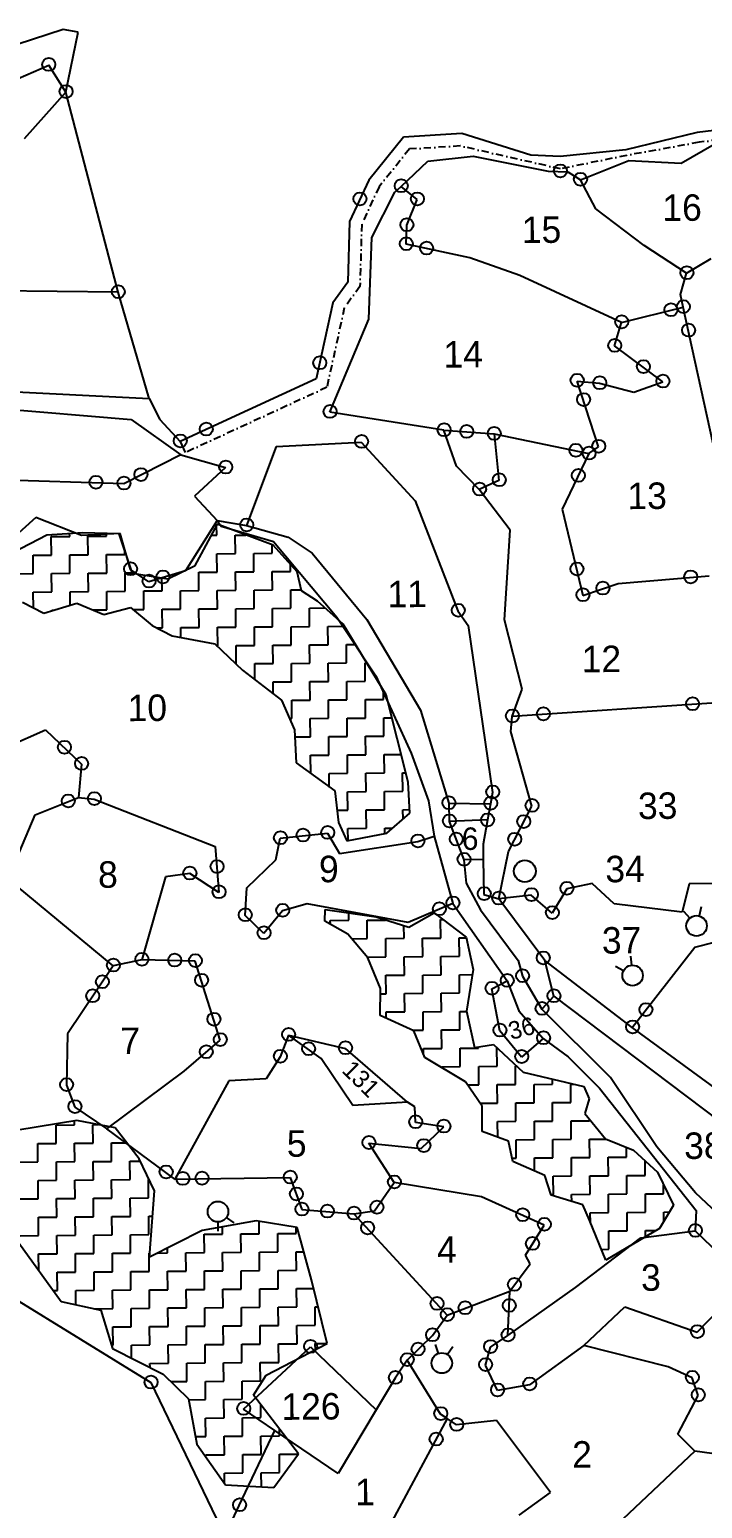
# Model space of a CAD drawing. Header units: metres. Extents: x 291193 to 293446, y 1984590 to 1987927.
# Drawn here: x 291989 to 292453, y 1985747 to 1986767 of the extents above; entities that cross this region are included whole.
import ezdxf

# ---------------------------------------------------------------- set-up
doc = ezdxf.new("R2010")
doc.units = ezdxf.units.M
doc.linetypes.add('DASHDOT', pattern=[1, 0.5, -0.25, 0, -0.25])
for name, color, linetype in [('OFF', 1, 'Continuous'), ('POLY_HATCH', 12, 'Continuous'), ('POLY_PARCEL', 6, 'Continuous'), ('POLY_ROAD', 30, 'Continuous'), ('POLY_WATER', 4, 'Continuous'), ('SYM_STONE', 1, 'Continuous'), ('TEXT_PARCEL', 7, 'Continuous'), ('V_BOUND_LINE', 7, 'Continuous'), ('V_BOUND_STREAM_LINE', 7, 'DASHDOT')]:
    doc.layers.add(name, color=color, linetype=linetype)
doc.styles.add('TEXT_MAP', font='')
doc.styles.get('TEXT_MAP').set_extended_font_data('Kruti Dev 050')

msp = doc.modelspace()

# ---------------------------------------------------------------- linework, layer by layer
for points in [[(292440.2, 1986158.8), (292444.4, 1986153.9)], [(292452.2, 1986161.8), (292450.8, 1986155.5)], [(292403.5, 1986127.8), (292404.2, 1986121.4)], [(292393.2, 1986120.9), (292398.8, 1986117.8)], [(292119.4, 1985938), (292119.3, 1985944.5)], [(292130.4, 1985943.8), (292125.1, 1985947.5)], [(292268.8, 1985859.8), (292271, 1985853.7)], [(292281.2, 1985858.3), (292277.5, 1985852.9)]]:
    msp.add_lwpolyline(points)
for centre, radius in [((292330.7, 1986186.3), 7.54), ((292449.1, 1986148.6), 7.07), ((292405, 1986114.4), 7.07), ((292119.2, 1985951.5), 7.07), ((292273.5, 1985847.1), 7.07)]:
    msp.add_circle(centre, radius)
at = {"layer": 'OFF'}
for p, q in [((292118.6, 1986428), (292138.9, 1986424.7)), ((292350.6, 1986100), (292344.4, 1986124.6)), ((292350.6, 1986100), (292342.5, 1986091.2))]:
    msp.add_line(p, q, dxfattribs=at)
at = {"layer": 'POLY_HATCH'}
for p, q in [((292118.7, 1986425.5), (292103.1, 1986396.7)), ((292157.2, 1986411.1), (292118.7, 1986425.5)), ((292001.2, 1986418.1), (291977.9, 1986405.8)), ((292026.1, 1986419.6), (292001.2, 1986418.1)), ((292051.1, 1986419), (292026.1, 1986419.6)), ((292060.2, 1986391.5), (292051.1, 1986419)), ((292173.8, 1986392.7), (292157.2, 1986411.1)), ((292084.7, 1986387.7), (292060.2, 1986391.5)), ((292103.1, 1986396.7), (292084.7, 1986387.7)), ((292176.8, 1986379.6), (292173.8, 1986392.7)), ((291984.4, 1986371.8), (291999.2, 1986364.1)), ((291999.2, 1986364.1), (292022, 1986371)), ((292022, 1986371), (292040.5, 1986363.4)), ((292187.9, 1986372.4), (292176.8, 1986379.6)), ((292205.5, 1986356.7), (292187.9, 1986372.4)), ((292040.5, 1986363.4), (292059, 1986368.1)), ((292059, 1986368.1), (292073.9, 1986355.6)), ((292073.9, 1986355.6), (292087.7, 1986348.5)), ((292235.1, 1986307.9), (292205.5, 1986356.7)), ((292087.7, 1986348.5), (292117, 1986343.1)), ((292117, 1986343.1), (292136.2, 1986324.8)), ((292136.2, 1986324.8), (292162.9, 1986304.3)), ((292162.9, 1986304.3), (292172, 1986283.7)), ((292250.4, 1986247.6), (292235.1, 1986307.9)), ((292172, 1986283.7), (292173, 1986260.9)), ((292173, 1986260.9), (292199.7, 1986241.6)), ((292199.7, 1986241.6), (292202.3, 1986219.8)), ((292251.4, 1986226.4), (292250.4, 1986247.6)), ((292202.3, 1986219.8), (292208, 1986207.3)), ((292235.7, 1986212.6), (292251.4, 1986226.4)), ((292208, 1986207.3), (292235.7, 1986212.6)), ((292192.9, 1986151.9), (292193.1, 1986159.9)), ((292193.1, 1986159.9), (292228.3, 1986154.9)), ((292250.8, 1986147.6), (292268.2, 1986157.5)), ((292268.2, 1986157.5), (292290.2, 1986140.8)), ((292208.8, 1986142.9), (292192.9, 1986151.9)), ((292228.3, 1986154.9), (292250.8, 1986147.6)), ((292222.5, 1986126.6), (292208.8, 1986142.9)), ((292290.2, 1986140.8), (292295.1, 1986118.4)), ((292231.2, 1986105.4), (292222.5, 1986126.6)), ((292295.1, 1986118.4), (292290.6, 1986089.8)), ((292231.1, 1986086.8), (292231.2, 1986105.4)), ((292254.2, 1986076.2), (292231.1, 1986086.8)), ((292290.6, 1986089.8), (292296.1, 1986064.7)), ((292261.8, 1986057.7), (292254.2, 1986076.2)), ((292296.1, 1986064.7), (292309.1, 1986066.7)), ((292309.1, 1986066.7), (292329.5, 1986047.8)), ((292289.9, 1986041.1), (292261.8, 1986057.7)), ((292329.5, 1986047.8), (292371.4, 1986037.9)), ((292301.4, 1986024.3), (292289.9, 1986041.1)), ((292371.4, 1986037.9), (292375.1, 1986029.3)), ((292301.3, 1986006.8), (292301.4, 1986024.3)), ((292375.1, 1986029.3), (292372.1, 1986019.1)), ((292021.9, 1986014.4), (291981.3, 1986007.8)), ((292048.3, 1986009.2), (292021.9, 1986014.4)), ((292372.1, 1986019.1), (292386.4, 1986001.7)), ((292064.8, 1985988), (292048.3, 1986009.2)), ((292319.4, 1986000.1), (292301.3, 1986006.8)), ((292322.5, 1985986), (292319.4, 1986000.1)), ((292386.4, 1986001.7), (292405.6, 1985993.9)), ((292405.6, 1985993.9), (292422.1, 1985978.8)), ((292075.5, 1985965.9), (292064.8, 1985988)), ((292344.5, 1985976.5), (292322.5, 1985986)), ((292348.8, 1985962.9), (292344.5, 1985976.5)), ((292422.1, 1985978.8), (292433.1, 1985955.9)), ((292072.1, 1985920.2), (292075.5, 1985965.9)), ((292370.7, 1985956.2), (292348.8, 1985962.9)), ((292375.2, 1985945.7), (292370.7, 1985956.2)), ((292433.1, 1985955.9), (292423.5, 1985940)), ((292145.6, 1985945.1), (292108.4, 1985938.5)), ((292173.7, 1985940.7), (292145.6, 1985945.1)), ((292386.5, 1985918.1), (292375.2, 1985945.7)), ((292108.4, 1985938.5), (292072.1, 1985920.2)), ((292183.7, 1985904.4), (292173.7, 1985940.7)), ((292423.5, 1985940), (292386.5, 1985918.1)), ((291981.9, 1985929.9), (292011.2, 1985889.6)), ((292194.5, 1985860.5), (292183.7, 1985904.4)), ((292011.2, 1985889.6), (292038.5, 1985883.5)), ((292038.5, 1985883.5), (292046.6, 1985857.2)), ((292152.4, 1985838.8), (292194.5, 1985860.5)), ((292046.6, 1985857.2), (292081.5, 1985839.5)), ((292081.5, 1985839.5), (292098.9, 1985822.5)), ((292143.7, 1985824.9), (292152.4, 1985838.8)), ((292098.9, 1985822.5), (292104.6, 1985791.1)), ((292174.6, 1985784.6), (292143.7, 1985824.9)), ((292104.6, 1985791.1), (292124.5, 1985763.2)), ((292157.6, 1985761.4), (292174.6, 1985784.6)), ((292124.5, 1985763.2), (292157.6, 1985761.4))]:
    msp.add_line(p, q, dxfattribs=at)
at = {"layer": 'POLY_HATCH', "linetype": 'Continuous'}
for p, q in [((292118.4, 1986417.9), (292118.3, 1986424.8)), ((292004.3, 1986417), (292017, 1986417.1)), ((292004.4, 1986404.3), (292004.3, 1986417)), ((292017, 1986417.1), (292016.9, 1986419.1)), ((292029.6, 1986417.2), (292042.3, 1986417.3)), ((292029.7, 1986404.5), (292029.6, 1986417.2)), ((292042.3, 1986417.3), (292042.3, 1986419.3)), ((292114.6, 1986417.9), (292118.4, 1986417.9)), ((292131.1, 1986418), (292138.5, 1986418.1)), ((292131.2, 1986405.3), (292131.1, 1986418)), ((292156.5, 1986405.5), (292156.5, 1986411.3)), ((291991.7, 1986404.2), (292004.4, 1986404.3)), ((291991.8, 1986391.5), (291991.7, 1986404.2)), ((292017.1, 1986404.4), (292029.7, 1986404.5)), ((292017.2, 1986391.7), (292017.1, 1986404.4)), ((292042.4, 1986404.6), (292055.1, 1986404.7)), ((292042.5, 1986391.9), (292042.4, 1986404.6)), ((292055.1, 1986404.7), (292055.1, 1986407)), ((292118.5, 1986405.2), (292131.2, 1986405.3)), ((292118.6, 1986392.5), (292118.5, 1986405.2)), ((292143.9, 1986405.4), (292156.5, 1986405.5)), ((292144, 1986392.8), (292143.9, 1986405.4)), ((291979.1, 1986391.4), (291991.8, 1986391.5)), ((292004.5, 1986391.6), (292017.2, 1986391.7)), ((292004.6, 1986378.9), (292004.5, 1986391.6)), ((292029.8, 1986391.8), (292042.5, 1986391.9)), ((292029.9, 1986379.1), (292029.8, 1986391.8)), ((292055.2, 1986392), (292060, 1986392.1)), ((292055.3, 1986379.3), (292055.2, 1986392)), ((292105.9, 1986392.4), (292118.6, 1986392.5)), ((292106, 1986379.8), (292105.9, 1986392.4)), ((292131.3, 1986392.6), (292144, 1986392.8)), ((292131.4, 1986380), (292131.3, 1986392.6)), ((292156.6, 1986392.9), (292169.3, 1986393)), ((292156.7, 1986380.2), (292156.6, 1986392.9)), ((292169.3, 1986393), (292169.3, 1986397.7)), ((292080.7, 1986379.6), (292080.6, 1986388.3)), ((291991.9, 1986378.8), (292004.6, 1986378.9)), ((291992, 1986367.9), (291991.9, 1986378.8)), ((292017.3, 1986379), (292029.9, 1986379.1)), ((292017.3, 1986369.6), (292017.3, 1986379)), ((292042.6, 1986379.2), (292055.3, 1986379.3)), ((292042.7, 1986366.6), (292042.6, 1986379.2)), ((292068, 1986379.5), (292080.7, 1986379.6)), ((292068.1, 1986366.8), (292068, 1986379.5)), ((292093.3, 1986379.7), (292106, 1986379.8)), ((292093.4, 1986367), (292093.3, 1986379.7)), ((292118.7, 1986379.9), (292131.4, 1986380)), ((292118.8, 1986367.2), (292118.7, 1986379.9)), ((292144.1, 1986380.1), (292156.7, 1986380.2)), ((292144.2, 1986367.4), (292144.1, 1986380.1)), ((292169.4, 1986380.3), (292176.6, 1986380.3)), ((292169.5, 1986367.6), (292169.4, 1986380.3)), ((292004.7, 1986366.3), (292006.2, 1986366.3)), ((292004.7, 1986365.8), (292004.7, 1986366.3)), ((292033.1, 1986366.5), (292042.7, 1986366.6)), ((292060.7, 1986366.7), (292068.1, 1986366.8)), ((292080.8, 1986366.9), (292093.4, 1986367)), ((292080.9, 1986354.2), (292080.8, 1986366.9)), ((292106.1, 1986367.1), (292118.8, 1986367.2)), ((292106.2, 1986354.4), (292106.1, 1986367.1)), ((292131.5, 1986367.3), (292144.2, 1986367.4)), ((292131.6, 1986354.6), (292131.5, 1986367.3)), ((292156.8, 1986367.5), (292169.5, 1986367.6)), ((292156.9, 1986354.8), (292156.8, 1986367.5)), ((292182.2, 1986367.7), (292193.1, 1986367.8)), ((292182.3, 1986355), (292182.2, 1986367.7)), ((292076.8, 1986354.2), (292080.9, 1986354.2)), ((292093.6, 1986354.3), (292106.2, 1986354.4)), ((292093.6, 1986347.4), (292093.6, 1986354.3)), ((292118.9, 1986354.5), (292131.6, 1986354.6)), ((292119, 1986341.8), (292118.9, 1986354.5)), ((292144.3, 1986354.7), (292156.9, 1986354.8)), ((292144.4, 1986342), (292144.3, 1986354.7)), ((292169.6, 1986354.9), (292182.3, 1986355)), ((292169.7, 1986342.2), (292169.6, 1986354.9)), ((292195, 1986355.1), (292206.4, 1986355.2)), ((292195.1, 1986342.4), (292195, 1986355.1)), ((292118.3, 1986341.8), (292119, 1986341.8)), ((292131.7, 1986341.9), (292144.4, 1986342)), ((292131.8, 1986329.3), (292131.7, 1986341.9)), ((292157.1, 1986342.1), (292169.7, 1986342.2)), ((292157.2, 1986329.5), (292157.1, 1986342.1)), ((292182.4, 1986342.3), (292195.1, 1986342.4)), ((292182.5, 1986329.7), (292182.4, 1986342.3)), ((292207.8, 1986342.6), (292214, 1986342.6)), ((292207.9, 1986329.9), (292207.8, 1986342.6)), ((292144.5, 1986329.4), (292157.2, 1986329.5)), ((292169.8, 1986329.6), (292182.5, 1986329.7)), ((292169.9, 1986316.9), (292169.8, 1986329.6)), ((292195.2, 1986329.8), (292207.9, 1986329.9)), ((292195.3, 1986317.1), (292195.2, 1986329.8)), ((292220.6, 1986330), (292221.7, 1986330)), ((292220.7, 1986317.3), (292220.6, 1986330)), ((292131.5, 1986329.2), (292131.8, 1986329.3)), ((292144.6, 1986318.4), (292144.5, 1986329.4)), ((292157.3, 1986316.8), (292169.9, 1986316.9)), ((292157.3, 1986308.6), (292157.3, 1986316.8)), ((292182.6, 1986317), (292195.3, 1986317.1)), ((292182.7, 1986304.3), (292182.6, 1986317)), ((292208, 1986317.2), (292220.7, 1986317.3)), ((292208.1, 1986304.5), (292208, 1986317.2)), ((292233.4, 1986304.7), (292233.4, 1986310.7)), ((292170, 1986304.2), (292182.7, 1986304.3)), ((292170.1, 1986291.5), (292170, 1986304.2)), ((292195.4, 1986304.4), (292208.1, 1986304.5)), ((292195.5, 1986291.7), (292195.4, 1986304.4)), ((292220.8, 1986304.6), (292233.4, 1986304.7)), ((292220.9, 1986291.9), (292220.8, 1986304.6)), ((292168.6, 1986291.5), (292170.1, 1986291.5)), ((292182.8, 1986291.6), (292195.5, 1986291.7)), ((292182.9, 1986278.9), (292182.8, 1986291.6)), ((292208.2, 1986291.8), (292220.9, 1986291.9)), ((292208.3, 1986279.2), (292208.2, 1986291.8)), ((292233.5, 1986292), (292239.1, 1986292.1)), ((292233.6, 1986279.4), (292233.5, 1986292)), ((292172.2, 1986278.9), (292182.9, 1986278.9)), ((292195.6, 1986279.1), (292208.3, 1986279.2)), ((292195.7, 1986266.4), (292195.6, 1986279.1)), ((292221, 1986279.3), (292233.6, 1986279.4)), ((292221.1, 1986266.6), (292221, 1986279.3)), ((292183, 1986266.3), (292195.7, 1986266.4)), ((292183.1, 1986253.6), (292183, 1986266.3)), ((292208.4, 1986266.5), (292221.1, 1986266.6)), ((292208.5, 1986253.8), (292208.4, 1986266.5)), ((292233.8, 1986266.7), (292245.6, 1986266.8)), ((292233.9, 1986254), (292233.8, 1986266.7)), ((292183.1, 1986253.6), (292183.1, 1986253.6)), ((292195.8, 1986253.7), (292208.5, 1986253.8)), ((292195.9, 1986244.3), (292195.8, 1986253.7)), ((292221.2, 1986253.9), (292233.9, 1986254)), ((292221.3, 1986241.2), (292221.2, 1986253.9)), ((292246.5, 1986254.1), (292248.8, 1986254.1)), ((292246.6, 1986241.4), (292246.5, 1986254.1)), ((292208.6, 1986241.1), (292221.3, 1986241.2)), ((292208.7, 1986228.4), (292208.6, 1986241.1)), ((292234, 1986241.3), (292246.6, 1986241.4)), ((292234.1, 1986228.6), (292234, 1986241.3)), ((292201.3, 1986228.4), (292208.7, 1986228.4)), ((292221.4, 1986228.5), (292234.1, 1986228.6)), ((292221.5, 1986215.9), (292221.4, 1986228.5)), ((292246.7, 1986228.7), (292251.3, 1986228.8)), ((292246.8, 1986222.4), (292246.7, 1986228.7)), ((292208.8, 1986215.8), (292221.5, 1986215.9)), ((292208.9, 1986207.4), (292208.8, 1986215.8)), ((292234.2, 1986216), (292239.5, 1986216)), ((292234.2, 1986212.3), (292234.2, 1986216)), ((292209.3, 1986152.4), (292209.3, 1986157.6)), ((292196.6, 1986152.3), (292209.3, 1986152.4)), ((292196.7, 1986149.7), (292196.6, 1986152.3)), ((292222, 1986152.5), (292234.7, 1986152.6)), ((292222.1, 1986139.8), (292222, 1986152.5)), ((292234.7, 1986152.6), (292234.7, 1986152.9)), ((292247.5, 1986140), (292247.4, 1986148.8)), ((292259.9, 1986152.8), (292260, 1986152.8)), ((292260, 1986152.8), (292260, 1986152.9)), ((292272.7, 1986152.9), (292274.2, 1986152.9)), ((292272.8, 1986140.2), (292272.7, 1986152.9)), ((292211.4, 1986139.7), (292222.1, 1986139.8)), ((292234.8, 1986139.9), (292247.5, 1986140)), ((292234.9, 1986127.2), (292234.8, 1986139.9)), ((292260.1, 1986140.1), (292272.8, 1986140.2)), ((292260.3, 1986127.4), (292260.1, 1986140.1)), ((292285.5, 1986140.3), (292290.3, 1986140.3)), ((292285.6, 1986127.6), (292285.5, 1986140.3)), ((292222.2, 1986127.1), (292234.9, 1986127.2)), ((292222.2, 1986126.9), (292222.2, 1986127.1)), ((292247.6, 1986127.3), (292260.3, 1986127.4)), ((292247.7, 1986114.6), (292247.6, 1986127.3)), ((292272.9, 1986127.5), (292285.6, 1986127.6)), ((292273, 1986114.8), (292272.9, 1986127.5)), ((292235, 1986114.5), (292247.7, 1986114.6)), ((292235.1, 1986101.8), (292235, 1986114.5)), ((292260.4, 1986114.7), (292273, 1986114.8)), ((292260.5, 1986102.1), (292260.4, 1986114.7)), ((292285.7, 1986114.9), (292294.6, 1986115)), ((292285.8, 1986102.3), (292285.7, 1986114.9)), ((292231.2, 1986101.8), (292235.1, 1986101.8)), ((292247.8, 1986102), (292260.5, 1986102.1)), ((292247.9, 1986089.3), (292247.8, 1986102)), ((292273.1, 1986102.2), (292285.8, 1986102.3)), ((292273.2, 1986089.5), (292273.1, 1986102.2)), ((292235.2, 1986089.2), (292247.9, 1986089.3)), ((292235.2, 1986084.9), (292235.2, 1986089.2)), ((292260.6, 1986089.4), (292273.2, 1986089.5)), ((292260.7, 1986076.7), (292260.6, 1986089.4)), ((292285.9, 1986089.6), (292290.7, 1986089.6)), ((292286, 1986076.9), (292285.9, 1986089.6)), ((292253.3, 1986076.6), (292260.7, 1986076.7)), ((292273.3, 1986076.8), (292286, 1986076.9)), ((292273.4, 1986064.1), (292273.3, 1986076.8)), ((292286.1, 1986064.2), (292298.8, 1986064.3)), ((292298.8, 1986064.3), (292298.8, 1986065.1)), ((292311.5, 1986064.4), (292311.6, 1986064.4)), ((292311.6, 1986051.8), (292311.5, 1986064.4)), ((292260.8, 1986064), (292273.4, 1986064.1)), ((292260.8, 1986060.2), (292260.8, 1986064)), ((292286.2, 1986051.5), (292286.1, 1986064.2)), ((292273.6, 1986051.4), (292286.2, 1986051.5)), ((292273.6, 1986050.8), (292273.6, 1986051.4)), ((292298.9, 1986051.6), (292311.6, 1986051.8)), ((292299, 1986039), (292298.9, 1986051.6)), ((292324.3, 1986051.9), (292325.1, 1986051.9)), ((292324.4, 1986039.2), (292324.3, 1986051.9)), ((292291.4, 1986038.9), (292299, 1986039)), ((292311.7, 1986039.1), (292324.4, 1986039.2)), ((292311.8, 1986026.4), (292311.7, 1986039.1)), ((292337.1, 1986039.3), (292349.7, 1986039.4)), ((292337.2, 1986026.6), (292337.1, 1986039.3)), ((292349.7, 1986039.4), (292349.7, 1986043)), ((292362.4, 1986039.5), (292364.5, 1986039.5)), ((292362.5, 1986026.8), (292362.4, 1986039.5)), ((292300.1, 1986026.3), (292311.8, 1986026.4)), ((292324.5, 1986026.5), (292337.2, 1986026.6)), ((292324.6, 1986013.8), (292324.5, 1986026.5)), ((292349.8, 1986026.7), (292362.5, 1986026.8)), ((292349.9, 1986014), (292349.8, 1986026.7)), ((292020.3, 1986011.3), (292020.2, 1986014.2)), ((292311.9, 1986013.7), (292324.6, 1986013.8)), ((292312, 1986002.8), (292311.9, 1986013.7)), ((292337.3, 1986013.9), (292349.9, 1986014)), ((292337.4, 1986001.2), (292337.3, 1986013.9)), ((292362.6, 1986014.1), (292375.3, 1986014.2)), ((292362.7, 1986001.4), (292362.6, 1986014.1)), ((292375.3, 1986014.2), (292375.3, 1986015.2)), ((292007.6, 1986011.2), (292020.3, 1986011.3)), ((292007.7, 1985998.5), (292007.6, 1986011.2)), ((292033, 1986011.4), (292036.8, 1986011.5)), ((292033.1, 1985998.8), (292033, 1986011.4)), ((291995, 1985998.4), (292007.7, 1985998.5)), ((291995.1, 1985985.8), (291995, 1985998.4)), ((292020.4, 1985998.7), (292033.1, 1985998.8)), ((292020.5, 1985986), (292020.4, 1985998.7)), ((292045.7, 1985998.9), (292056.3, 1985998.9)), ((292045.8, 1985986.2), (292045.7, 1985998.9)), ((292324.7, 1986001.1), (292337.4, 1986001.2)), ((292324.8, 1985988.5), (292324.7, 1986001.1)), ((292350, 1986001.3), (292362.7, 1986001.4)), ((292350.1, 1985988.7), (292350, 1986001.3)), ((292375.4, 1986001.6), (292386.6, 1986001.6)), ((292375.5, 1985988.9), (292375.4, 1986001.6)), ((292400.9, 1985989.1), (292400.8, 1985995.8)), ((291982.4, 1985985.7), (291995.1, 1985985.8)), ((292007.8, 1985985.9), (292020.5, 1985986)), ((292007.9, 1985973.2), (292007.8, 1985985.9)), ((292033.2, 1985986.1), (292045.8, 1985986.2)), ((292033.3, 1985973.4), (292033.2, 1985986.1)), ((292058.5, 1985986.3), (292065.6, 1985986.3)), ((292058.6, 1985973.6), (292058.5, 1985986.3)), ((292322, 1985988.4), (292324.8, 1985988.5)), ((292337.5, 1985988.6), (292350.1, 1985988.7)), ((292337.5, 1985979.5), (292337.5, 1985988.6)), ((292362.8, 1985988.8), (292375.5, 1985988.9)), ((292362.9, 1985976.1), (292362.8, 1985988.8)), ((292388.2, 1985989), (292400.9, 1985989.1)), ((292388.3, 1985976.3), (292388.2, 1985989)), ((292413.6, 1985976.5), (292413.6, 1985986.5)), ((291995.2, 1985973.1), (292007.9, 1985973.2)), ((291995.3, 1985960.4), (291995.2, 1985973.1)), ((292020.6, 1985973.3), (292033.3, 1985973.4)), ((292020.7, 1985960.6), (292020.6, 1985973.3)), ((292045.9, 1985973.5), (292058.6, 1985973.6)), ((292046, 1985960.8), (292045.9, 1985973.5)), ((292071.3, 1985973.7), (292071.7, 1985973.7)), ((292071.4, 1985961), (292071.3, 1985973.7)), ((292350.3, 1985976), (292362.9, 1985976.1)), ((292350.4, 1985963.3), (292350.3, 1985976)), ((292375.6, 1985976.2), (292388.3, 1985976.3)), ((292375.7, 1985963.5), (292375.6, 1985976.2)), ((292401, 1985976.4), (292413.6, 1985976.5)), ((292401.1, 1985963.7), (292401, 1985976.4)), ((292348.7, 1985963.3), (292350.4, 1985963.3)), ((292363, 1985963.4), (292375.7, 1985963.5)), ((292363.1, 1985958.5), (292363, 1985963.4)), ((292388.4, 1985963.6), (292401.1, 1985963.7)), ((292388.5, 1985950.9), (292388.4, 1985963.6)), ((292413.8, 1985963.8), (292426.4, 1985963.9)), ((292413.9, 1985951.1), (292413.8, 1985963.8)), ((292426.4, 1985963.9), (292426.4, 1985969.8)), ((291982.6, 1985960.3), (291995.3, 1985960.4)), ((292008, 1985960.5), (292020.7, 1985960.6)), ((292008.1, 1985947.8), (292008, 1985960.5)), ((292033.4, 1985960.7), (292046, 1985960.8)), ((292033.5, 1985948), (292033.4, 1985960.7)), ((292058.7, 1985960.9), (292071.4, 1985961)), ((292058.8, 1985948.2), (292058.7, 1985960.9)), ((291995.4, 1985947.7), (292008.1, 1985947.8)), ((291995.5, 1985935), (291995.4, 1985947.7)), ((292020.8, 1985947.9), (292033.5, 1985948)), ((292020.9, 1985935.3), (292020.8, 1985947.9)), ((292046.1, 1985948.1), (292058.8, 1985948.2)), ((292046.3, 1985935.5), (292046.1, 1985948.1)), ((292071.5, 1985948.3), (292074.2, 1985948.4)), ((292071.6, 1985935.7), (292071.5, 1985948.3)), ((292147.7, 1985936.3), (292147.6, 1985944.8)), ((292375.8, 1985950.8), (292388.5, 1985950.9)), ((292375.9, 1985944.1), (292375.8, 1985950.8)), ((292401.2, 1985951), (292413.9, 1985951.1)), ((292401.3, 1985938.4), (292401.2, 1985951)), ((292426.5, 1985951.2), (292430.3, 1985951.3)), ((292426.6, 1985945.1), (292426.5, 1985951.2)), ((291982.9, 1985934.9), (291995.5, 1985935)), ((292008.2, 1985935.1), (292020.9, 1985935.3)), ((292008.3, 1985922.5), (292008.2, 1985935.1)), ((292033.6, 1985935.4), (292046.3, 1985935.5)), ((292033.7, 1985922.7), (292033.6, 1985935.4)), ((292058.9, 1985935.6), (292071.6, 1985935.7)), ((292059, 1985922.9), (292058.9, 1985935.6)), ((292109.6, 1985936), (292122.3, 1985936.1)), ((292109.8, 1985923.3), (292109.6, 1985936)), ((292122.3, 1985936.1), (292122.3, 1985941)), ((292135, 1985936.2), (292147.7, 1985936.3)), ((292135.1, 1985923.5), (292135, 1985936.2)), ((292160.4, 1985936.4), (292173, 1985936.5)), ((292160.5, 1985923.7), (292160.4, 1985936.4)), ((292173, 1985936.5), (292173, 1985940.8)), ((292388.6, 1985938.3), (292401.3, 1985938.4)), ((292388.7, 1985925.6), (292388.6, 1985938.3)), ((292414, 1985938.5), (292421, 1985938.5)), ((292414, 1985934.4), (292414, 1985938.5)), ((291995.6, 1985922.4), (292008.3, 1985922.5)), ((291995.7, 1985910.9), (291995.6, 1985922.4)), ((292021, 1985922.6), (292033.7, 1985922.7)), ((292021.1, 1985909.9), (292021, 1985922.6)), ((292046.4, 1985922.8), (292059, 1985922.9)), ((292046.5, 1985910.1), (292046.4, 1985922.8)), ((292071.7, 1985923), (292072.3, 1985923)), ((292071.8, 1985910.3), (292071.7, 1985923)), ((292077.7, 1985923), (292084.4, 1985923.1)), ((292084.4, 1985923.1), (292084.4, 1985926.4)), ((292097.1, 1985923.2), (292109.8, 1985923.3)), ((292097.2, 1985910.5), (292097.1, 1985923.2)), ((292122.4, 1985923.4), (292135.1, 1985923.5)), ((292122.5, 1985910.7), (292122.4, 1985923.4)), ((292147.8, 1985923.6), (292160.5, 1985923.7)), ((292147.9, 1985910.9), (292147.8, 1985923.6)), ((292173.2, 1985923.8), (292178.3, 1985923.9)), ((292173.3, 1985911.1), (292173.2, 1985923.8)), ((292383.5, 1985925.5), (292388.7, 1985925.6)), ((292008.4, 1985909.8), (292021.1, 1985909.9)), ((292008.5, 1985897.1), (292008.4, 1985909.8)), ((292033.8, 1985910), (292046.5, 1985910.1)), ((292033.9, 1985897.3), (292033.8, 1985910)), ((292059.1, 1985910.2), (292071.8, 1985910.3)), ((292059.2, 1985897.5), (292059.1, 1985910.2)), ((292084.5, 1985910.4), (292097.2, 1985910.5)), ((292084.6, 1985897.7), (292084.5, 1985910.4)), ((292109.9, 1985910.6), (292122.5, 1985910.7)), ((292110, 1985897.9), (292109.9, 1985910.6)), ((292135.2, 1985910.8), (292147.9, 1985910.9)), ((292135.3, 1985898.1), (292135.2, 1985910.8)), ((292160.6, 1985911), (292173.3, 1985911.1)), ((292160.7, 1985898.4), (292160.6, 1985911)), ((292005.7, 1985897.1), (292008.5, 1985897.1)), ((292021.2, 1985897.2), (292033.9, 1985897.3)), ((292021.3, 1985887.3), (292021.2, 1985897.2)), ((292046.6, 1985897.4), (292059.2, 1985897.5)), ((292046.7, 1985884.7), (292046.6, 1985897.4)), ((292071.9, 1985897.6), (292084.6, 1985897.7)), ((292072, 1985884.9), (292071.9, 1985897.6)), ((292097.3, 1985897.8), (292110, 1985897.9)), ((292097.4, 1985885.2), (292097.3, 1985897.8)), ((292122.6, 1985898), (292135.3, 1985898.1)), ((292122.7, 1985885.4), (292122.6, 1985898)), ((292148, 1985898.2), (292160.7, 1985898.4)), ((292148.1, 1985885.6), (292148, 1985898.2)), ((292173.4, 1985898.5), (292185.1, 1985898.6)), ((292173.5, 1985885.8), (292173.4, 1985898.5)), ((292034, 1985884.6), (292046.7, 1985884.7)), ((292034, 1985884.5), (292034, 1985884.6)), ((292059.3, 1985884.8), (292072, 1985884.9)), ((292059.4, 1985872.2), (292059.3, 1985884.8)), ((292084.7, 1985885.1), (292097.4, 1985885.2)), ((292084.8, 1985872.4), (292084.7, 1985885.1)), ((292110.1, 1985885.3), (292122.7, 1985885.4)), ((292110.2, 1985872.6), (292110.1, 1985885.3)), ((292135.4, 1985885.5), (292148.1, 1985885.6)), ((292135.5, 1985872.8), (292135.4, 1985885.5)), ((292160.8, 1985885.7), (292173.5, 1985885.8)), ((292160.9, 1985873), (292160.8, 1985885.7)), ((292186.1, 1985885.9), (292188.2, 1985885.9)), ((292186.2, 1985873.2), (292186.1, 1985885.9)), ((292046.8, 1985872.1), (292059.4, 1985872.2)), ((292046.9, 1985859.4), (292046.8, 1985872.1)), ((292072.1, 1985872.3), (292084.8, 1985872.4)), ((292072.2, 1985859.6), (292072.1, 1985872.3)), ((292097.5, 1985872.5), (292110.2, 1985872.6)), ((292097.6, 1985859.8), (292097.5, 1985872.5)), ((292122.8, 1985872.7), (292135.5, 1985872.8)), ((292123, 1985860), (292122.8, 1985872.7)), ((292148.2, 1985872.9), (292160.9, 1985873)), ((292148.3, 1985860.2), (292148.2, 1985872.9)), ((292173.6, 1985873.1), (292186.2, 1985873.2)), ((292173.7, 1985860.4), (292173.6, 1985873.1)), ((292161, 1985860.3), (292173.7, 1985860.4)), ((292186.3, 1985860.5), (292194.5, 1985860.6)), ((292186.4, 1985856.3), (292186.3, 1985860.5)), ((292046, 1985859.4), (292046.9, 1985859.4)), ((292059.6, 1985859.5), (292072.2, 1985859.6)), ((292059.6, 1985850.6), (292059.6, 1985859.5)), ((292084.9, 1985859.7), (292097.6, 1985859.8)), ((292085, 1985847), (292084.9, 1985859.7)), ((292110.3, 1985859.9), (292123, 1985860)), ((292110.4, 1985847.2), (292110.3, 1985859.9)), ((292135.6, 1985860.1), (292148.3, 1985860.2)), ((292135.7, 1985847.4), (292135.6, 1985860.1)), ((292161.1, 1985847.6), (292161, 1985860.3)), ((292072.3, 1985846.9), (292085, 1985847)), ((292072.4, 1985844.2), (292072.3, 1985846.9)), ((292097.7, 1985847.1), (292110.4, 1985847.2)), ((292097.8, 1985834.4), (292097.7, 1985847.1)), ((292123.1, 1985847.3), (292135.7, 1985847.4)), ((292123.2, 1985834.6), (292123.1, 1985847.3)), ((292148.4, 1985847.5), (292161.1, 1985847.6)), ((292148.5, 1985834.9), (292148.4, 1985847.5)), ((292086.8, 1985834.3), (292097.8, 1985834.4)), ((292110.5, 1985834.5), (292123.2, 1985834.6)), ((292110.6, 1985821.9), (292110.5, 1985834.5)), ((292135.8, 1985834.7), (292148.5, 1985834.9)), ((292135.9, 1985822.1), (292135.8, 1985834.7)), ((292099, 1985821.8), (292110.6, 1985821.9)), ((292123.3, 1985822), (292135.9, 1985822.1)), ((292123.4, 1985809.3), (292123.3, 1985822)), ((292136, 1985809.4), (292148.7, 1985809.5)), ((292136.1, 1985796.7), (292136, 1985809.4)), ((292148.7, 1985809.5), (292148.7, 1985818.4)), ((292110.7, 1985809.2), (292123.4, 1985809.3)), ((292110.8, 1985796.5), (292110.7, 1985809.2)), ((292161.5, 1985796.9), (292161.5, 1985801.7)), ((292103.6, 1985796.4), (292110.8, 1985796.5)), ((292123.5, 1985796.6), (292136.1, 1985796.7)), ((292123.6, 1985783.9), (292123.5, 1985796.6)), ((292148.8, 1985796.8), (292161.5, 1985796.9)), ((292148.9, 1985784.1), (292148.8, 1985796.8)), ((292110.9, 1985783.8), (292123.6, 1985783.9)), ((292110.9, 1985782.2), (292110.9, 1985783.8)), ((292136.3, 1985784), (292148.9, 1985784.1)), ((292136.4, 1985771.4), (292136.3, 1985784)), ((292161.6, 1985784.2), (292174.3, 1985784.3)), ((292161.7, 1985771.6), (292161.6, 1985784.2)), ((292174.3, 1985784.3), (292174.3, 1985785)), ((292123.7, 1985771.2), (292136.4, 1985771.4)), ((292123.7, 1985764.3), (292123.7, 1985771.2)), ((292149, 1985771.5), (292161.7, 1985771.6)), ((292149.1, 1985761.9), (292149, 1985771.5))]:
    msp.add_line(p, q, dxfattribs=at)
at = {"layer": 'POLY_PARCEL'}
for p, q in [((291985.9, 1986691.5), (292014.4, 1986723.5)), ((292256.6, 1986649.5), (292245.4, 1986658.5)), ((292379.6, 1986643), (292369, 1986663)), ((292249.3, 1986631.7), (292256.6, 1986649.5)), ((292412.9, 1986617.8), (292379.6, 1986643)), ((292248.9, 1986618.6), (292249.3, 1986631.7)), ((292292.9, 1986609.3), (292248.9, 1986618.6)), ((292442.2, 1986598.6), (292412.9, 1986617.8)), ((292327.2, 1986597), (292292.9, 1986609.3)), ((292442.2, 1986598.6), (292459.1, 1986608.7)), ((292397.3, 1986564.7), (292327.2, 1986597)), ((292438, 1986583.9), (292442.2, 1986598.6)), ((292050.3, 1986585.5), (291828.3, 1986588)), ((292397.3, 1986564.7), (292439.9, 1986575.2)), ((292439.9, 1986575.2), (292438, 1986583.9)), ((292460.6, 1986481), (292439.9, 1986575.2)), ((292392.6, 1986548.5), (292397.3, 1986564.7)), ((292425.8, 1986523.7), (292392.6, 1986548.5)), ((292381.6, 1986478.8), (292366.7, 1986524.3)), ((292366.7, 1986524.3), (292382.3, 1986522.7)), ((292405.9, 1986516.7), (292425.8, 1986523.7)), ((292382.3, 1986522.7), (292405.9, 1986516.7)), ((292275, 1986490.3), (292309.5, 1986487.8)), ((292309.5, 1986487.8), (292312.9, 1986455.8)), ((292309.5, 1986487.8), (292374.9, 1986474.2)), ((292093.5, 1986473.4), (292054.3, 1986453.5)), ((292374.9, 1986474.2), (292356.5, 1986435.9)), ((292374.9, 1986474.2), (292381.6, 1986478.8)), ((292054.3, 1986453.5), (291912.7, 1986457.7)), ((292312.9, 1986455.8), (292299.3, 1986449.4)), ((292356.5, 1986435.9), (292370.7, 1986376.5)), ((291993.7, 1986430.1), (291974.7, 1986413.2)), ((292025.2, 1986417.7), (291993.7, 1986430.1)), ((292118.6, 1986428), (292096.8, 1986393.4)), ((292051.7, 1986419.2), (292025.2, 1986417.7)), ((292058.9, 1986394.4), (292051.7, 1986419.2)), ((292071.6, 1986385.9), (292058.9, 1986394.4)), ((292096.8, 1986393.4), (292071.6, 1986385.9)), ((292370.7, 1986376.5), (292395.1, 1986384.7)), ((292395.1, 1986384.7), (292457.7, 1986389.9)), ((292459.7, 1986302.2), (292322, 1986293)), ((291974.4, 1986272.3), (292000.3, 1986283.7)), ((292000.3, 1986283.7), (292025.1, 1986260.2)), ((292025.1, 1986260.2), (292023, 1986237.2)), ((291993.2, 1986225.1), (292023, 1986237.2)), ((292023, 1986237.2), (292033.9, 1986236)), ((292033.9, 1986236), (292117.3, 1986203.2)), ((292278.3, 1986233.1), (292307.1, 1986232.8)), ((291980, 1986194.2), (291993.2, 1986225.1)), ((292305, 1986221.6), (292278.6, 1986220.6)), ((292159.2, 1986194.2), (292162.1, 1986209)), ((292162.1, 1986209), (292194.7, 1986212.6)), ((292194.7, 1986212.6), (292203, 1986198.5)), ((292256.9, 1986206.8), (292268.2, 1986210.5)), ((292117.3, 1986203.2), (292119.9, 1986171.6)), ((292203, 1986198.5), (292256.9, 1986206.8)), ((292139.2, 1986174.8), (292159.2, 1986194.2)), ((292302.1, 1986194.3), (292288.6, 1986194.1)), ((292083, 1986182.5), (292066.7, 1986125.2)), ((292099.7, 1986184.6), (292083, 1986182.5)), ((292119.9, 1986171.6), (292099.7, 1986184.6)), ((292377.1, 1986177.9), (292359.6, 1986174.1)), ((292392.3, 1986163.7), (292377.1, 1986177.9)), ((292444, 1986177.6), (292439.2, 1986158)), ((292472.8, 1986177.9), (292444, 1986177.6)), ((292047, 1986121.1), (291980.1, 1986176.4)), ((292137.9, 1986155.8), (292139.2, 1986174.8)), ((292335.2, 1986169.8), (292312.7, 1986167.3)), ((292349.5, 1986157.3), (292335.2, 1986169.8)), ((292359.6, 1986174.1), (292349.5, 1986157.3)), ((292163.6, 1986158.9), (292150.9, 1986143.4)), ((292180.6, 1986163.7), (292163.6, 1986158.9)), ((292250.2, 1986150.9), (292180.6, 1986163.7)), ((292281.1, 1986164), (292250.2, 1986150.9)), ((292439.2, 1986158), (292392.3, 1986163.7)), ((292150.9, 1986143.4), (292137.9, 1986155.8)), ((292447.8, 1986133.9), (292475, 1986140.9)), ((292404.8, 1986078.5), (292447.8, 1986133.9)), ((292047, 1986121.1), (292015.5, 1986074.2)), ((292066.7, 1986125.2), (292047, 1986121.1)), ((292103.5, 1986124.2), (292066.7, 1986125.2)), ((292120.7, 1986069.8), (292103.5, 1986124.2)), ((292308, 1986105.2), (292318.5, 1986110.6)), ((292313.5, 1986076.3), (292308, 1986105.2)), ((292328.5, 1986058.1), (292313.5, 1986076.3)), ((292015.5, 1986074.2), (292014.8, 1986038.7)), ((292096, 1986048.5), (292120.7, 1986069.8)), ((292167.8, 1986073.3), (292162.1, 1986058.3)), ((292167.8, 1986073.3), (292207, 1986064.1)), ((292190.4, 1986057.2), (292167.8, 1986073.3)), ((292343.4, 1986071), (292328.5, 1986058.1)), ((292162.1, 1986058.3), (292152.4, 1986043.2)), ((292212.2, 1986024.8), (292190.4, 1986057.2)), ((292249.9, 1986027), (292207, 1986064.1)), ((292042.6, 1986008.7), (292096, 1986048.5)), ((292014.8, 1986038.7), (292020.5, 1986023.6)), ((292126.7, 1986041.7), (292089.4, 1985973.9)), ((292152.4, 1986043.2), (292126.7, 1986041.7)), ((292020.5, 1986023.6), (292042.6, 1986008.7)), ((292249.9, 1986027), (292212.2, 1986024.8)), ((292255, 1986023.9), (292249.9, 1986027)), ((292255.4, 1986013.1), (292255, 1986023.9)), ((292089.4, 1985973.9), (292042.6, 1986008.7)), ((292274.8, 1986010.1), (292255.4, 1986013.1)), ((292259.2, 1985995), (292274.8, 1986010.1)), ((292240.7, 1985971.6), (292223.2, 1985998.8)), ((292223.2, 1985998.8), (292259.2, 1985995)), ((292089.4, 1985973.9), (292168.9, 1985975)), ((292168.9, 1985975), (292176.9, 1985952.9)), ((292227.1, 1985952), (292240.7, 1985971.6)), ((292300.8, 1985961.8), (292240.7, 1985971.6)), ((292176.9, 1985952.9), (292212.8, 1985950.1)), ((292344.1, 1985942.3), (292300.8, 1985961.8)), ((292212.8, 1985950.1), (292227.1, 1985952)), ((292212.8, 1985950.1), (292277.2, 1985880.1)), ((292331.1, 1985921.5), (292344.1, 1985942.3)), ((292365.6, 1985899.3), (292410.6, 1985933.4)), ((292410.6, 1985933.4), (292448.2, 1985938.2)), ((292320.3, 1985896.6), (292334.3, 1985915.6)), ((292334.3, 1985915.6), (292331.1, 1985921.5)), ((291976, 1985893.5), (292072.9, 1985833.6)), ((292277.2, 1985880.1), (292320.3, 1985896.6)), ((292319.1, 1985866.1), (292365.6, 1985899.3)), ((292319.1, 1985866.1), (292320.3, 1985896.6)), ((292371.5, 1985859.2), (292399.6, 1985885.9)), ((292399.6, 1985885.9), (292449.6, 1985868.4)), ((292449.6, 1985868.4), (292471.1, 1985890.7)), ((292267, 1985866.2), (292277.2, 1985880.1)), ((292249.5, 1985849.1), (292267, 1985866.2)), ((292307, 1985858.1), (292319.1, 1985866.1)), ((292136.8, 1985815.4), (292182.9, 1985858.2)), ((292182.9, 1985858.2), (292228.3, 1985814.8)), ((292303.5, 1985845.7), (292307, 1985858.1)), ((292371.5, 1985859.2), (292333.9, 1985832.2)), ((292429.5, 1985844.6), (292371.5, 1985859.2)), ((292249.5, 1985849.1), (292241.3, 1985836.8)), ((292272.7, 1985811.9), (292249.5, 1985849.1)), ((292311.8, 1985828.2), (292303.5, 1985845.7)), ((292446, 1985836.9), (292429.5, 1985844.6)), ((292072.9, 1985833.6), (292123.9, 1985727.8)), ((292241.3, 1985836.8), (292228.3, 1985814.8)), ((292333.9, 1985832.2), (292311.8, 1985828.2)), ((292450.2, 1985824.8), (292446, 1985836.9)), ((292436.1, 1985798), (292450.2, 1985824.8)), ((292158.5, 1985800.6), (292136.8, 1985815.4)), ((292228.3, 1985814.8), (292202.1, 1985770.9)), ((292277.3, 1985808.8), (292272.7, 1985811.9)), ((292133.9, 1985749), (292158.5, 1985800.6)), ((292202.1, 1985770.9), (292158.5, 1985800.6)), ((292277.3, 1985808.8), (292237.5, 1985734.8)), ((292283.7, 1985804.4), (292277.3, 1985808.8)), ((292311.2, 1985807.6), (292283.7, 1985804.4)), ((292348.4, 1985757.9), (292311.2, 1985807.6)), ((292447.8, 1985786.4), (292436.1, 1985798)), ((292447.8, 1985786.4), (292381.7, 1985723.9)), ((292489.1, 1985780.8), (292447.8, 1985786.4)), ((292123.9, 1985727.8), (292133.9, 1985749)), ((292326.9, 1985742.2), (292348.4, 1985757.9))]:
    msp.add_line(p, q, dxfattribs=at)
at = {"layer": 'POLY_ROAD'}
for p, q in [((291976.1, 1986730.5), (292002.5, 1986742.2)), ((292014.4, 1986723.5), (292002.5, 1986742.2)), ((292118.6, 1986428), (292121.5, 1986424.1)), ((292121.5, 1986424.1), (292157.5, 1986413.7)), ((292138.9, 1986424.7), (292138.9, 1986424.7)), ((292138.9, 1986424.7), (292167.6, 1986416.6)), ((292157.5, 1986413.7), (292201.2, 1986361.4)), ((292167.6, 1986416.6), (292184.1, 1986405.7)), ((292184.1, 1986405.7), (292221.7, 1986359.8)), ((292201.2, 1986361.4), (292228.1, 1986321.1)), ((292221.7, 1986359.8), (292258.9, 1986297.3)), ((292228.1, 1986321.1), (292252.3, 1986267.7)), ((292258.9, 1986297.3), (292278.3, 1986233.1)), ((292252.3, 1986267.7), (292264.3, 1986234.8)), ((292264.3, 1986234.8), (292268.2, 1986210.5)), ((292278.3, 1986233.1), (292278.6, 1986220.6)), ((292278.6, 1986220.6), (292288.6, 1986194.1)), ((292268.2, 1986210.5), (292281.1, 1986164)), ((292288.6, 1986194.1), (292290.3, 1986178.1)), ((292290.3, 1986178.1), (292300.2, 1986159.7)), ((292281.1, 1986164), (292318.5, 1986110.6)), ((292300.2, 1986159.7), (292326.1, 1986124.7)), ((292326.1, 1986124.7), (292329.1, 1986113.8)), ((292318.5, 1986110.6), (292326.6, 1986090)), ((292329.1, 1986113.8), (292342.5, 1986091.2)), ((292326.6, 1986090), (292343.4, 1986071)), ((292389.8, 1986044), (292342.5, 1986091.2)), ((292343.4, 1986071), (292360.7, 1986058.3)), ((292360.7, 1986058.3), (292382.3, 1986036.7)), ((292421.6, 1985996.3), (292389.8, 1986044)), ((292382.3, 1986036.7), (292448.9, 1985952.2)), ((292448.4, 1985964.6), (292421.6, 1985996.3)), ((292471.1, 1985943), (292448.4, 1985964.6)), ((292448.9, 1985952.2), (292448.2, 1985938.2)), ((292448.2, 1985938.2), (292495.8, 1985892.4))]:
    msp.add_line(p, q, dxfattribs=at)
at = {"layer": 'POLY_WATER'}
for p, q in [((292533.2, 1986706.1), (292449.6, 1986695.6)), ((292247, 1986692.5), (292223.1, 1986662.8)), ((292287.2, 1986694.9), (292247, 1986692.5)), ((292334.8, 1986680.1), (292287.2, 1986694.9)), ((292449.6, 1986695.6), (292400.3, 1986683.6)), ((292438.4, 1986674.6), (292461.2, 1986687.6)), ((292263.9, 1986675.8), (292295.1, 1986679.3)), ((292295.1, 1986679.3), (292346.9, 1986669)), ((292355, 1986679.1), (292334.8, 1986680.1)), ((292400.3, 1986683.6), (292355, 1986679.1)), ((292369, 1986663), (292402.3, 1986676.3)), ((292402.3, 1986676.3), (292438.4, 1986674.6)), ((292245.4, 1986658.5), (292263.9, 1986675.8)), ((292346.9, 1986669), (292360.4, 1986668.6)), ((292360.4, 1986668.6), (292369, 1986663)), ((292223.1, 1986662.8), (292209.9, 1986634.4)), ((292241.2, 1986654.6), (292245.4, 1986658.5)), ((292225.2, 1986623.3), (292241.2, 1986654.6)), ((292209.9, 1986634.4), (292208.8, 1986592.4)), ((292223.3, 1986566.9), (292225.2, 1986623.3)), ((292208.8, 1986592.4), (292198.4, 1986578.3)), ((292198.4, 1986578.3), (292187, 1986525.9)), ((292196.3, 1986502.9), (292223.3, 1986566.9)), ((292187, 1986525.9), (292093.1, 1986482.6)), ((291934.7, 1986519.1), (292071.7, 1986512.3)), ((291948.8, 1986507.1), (292059.3, 1986497.7)), ((292275, 1986490.3), (292196.3, 1986502.9)), ((292059.3, 1986497.7), (292093.5, 1986473.4)), ((292283.6, 1986465.6), (292275, 1986490.3)), ((292093.5, 1986473.4), (292124.4, 1986464.6)), ((292159.3, 1986479.1), (292138.9, 1986424.7)), ((292159.3, 1986479.1), (292218, 1986482.1)), ((292218, 1986482.1), (292255.1, 1986441.7)), ((292124.4, 1986464.6), (292103, 1986444.8)), ((292299.3, 1986449.4), (292283.6, 1986465.6)), ((292103, 1986444.8), (292118.6, 1986428)), ((292255.1, 1986441.7), (292284.6, 1986365.8)), ((292320.5, 1986421.5), (292299.3, 1986449.4)), ((292316.8, 1986359.5), (292320.5, 1986421.5)), ((292284.6, 1986365.8), (292291.6, 1986355.6)), ((292291.6, 1986355.6), (292308.5, 1986240.5)), ((292328.9, 1986311.7), (292316.8, 1986359.5)), ((292322, 1986293), (292328.9, 1986311.7)), ((292321.1, 1986282.7), (292322, 1986293)), ((292335.6, 1986231.2), (292321.1, 1986282.7)), ((292308.5, 1986240.5), (292307.1, 1986232.8)), ((292307.1, 1986232.8), (292305, 1986221.6)), ((292319.5, 1986199.8), (292335.6, 1986231.2)), ((292305, 1986221.6), (292301.9, 1986205)), ((292301.9, 1986205), (292302.1, 1986194.3)), ((292312.7, 1986167.3), (292319.5, 1986199.8)), ((292302.1, 1986194.3), (292302.5, 1986170.3)), ((292302.5, 1986170.3), (292312.7, 1986167.3)), ((292344.4, 1986124.6), (292312.7, 1986167.3)), ((292404.8, 1986078.5), (292344.4, 1986124.6)), ((292350.6, 1986100), (292350.6, 1986100)), ((292350.6, 1986100), (292496.4, 1985990.1)), ((292483.6, 1986020.6), (292404.8, 1986078.5))]:
    msp.add_line(p, q, dxfattribs=at)
at = {"layer": 'SYM_STONE'}
for centre in [(292002.6, 1986742.6), (292014.5, 1986723.9), (292355.2, 1986669.2), (292369.1, 1986663.4), (292245.5, 1986658.9), (292217.1, 1986649.9), (292256.7, 1986649.9), (292249.4, 1986632.1), (292249, 1986619), (292263, 1986616), (292442.4, 1986599), (292050.5, 1986585.9), (292431.4, 1986573.4), (292440, 1986575.6), (292397.5, 1986565.1), (292443.6, 1986559.4), (292392.7, 1986548.9), (292189.4, 1986536.9), (292412.5, 1986534.2), (292366.8, 1986524.8), (292382.4, 1986523.1), (292425.9, 1986524.2), (292371.2, 1986511.5), (292196.5, 1986503.3), (292111.1, 1986491.2), (292275.1, 1986490.7), (292290.7, 1986489.5), (292309.6, 1986488.2), (292093.2, 1986483), (292218.2, 1986482.6), (292381.7, 1986479.3), (292365.9, 1986476.5), (292375, 1986474.6), (292066.1, 1986459.8), (292124.6, 1986465), (292367.6, 1986459.2), (292035.1, 1986454.5), (292054.4, 1986453.9), (292299.5, 1986449.8), (292313.1, 1986456.2), (292139, 1986425.1), (292059, 1986394.8), (292071.7, 1986386.3), (292081.3, 1986389.2), (292366.6, 1986394.7), (292445.1, 1986389.2), (292370.8, 1986376.9), (292384.5, 1986381.5), (292284.8, 1986366.2), (292343.5, 1986294.8), (292446.4, 1986301.7), (292322.2, 1986293.4), (292013.4, 1986271.8), (292025.2, 1986260.6), (292016, 1986234.7), (292034, 1986236.4), (292278.4, 1986233.5), (292307.2, 1986233.2), (292308.6, 1986240.9), (292335.7, 1986231.6), (292194.9, 1986213), (292278.7, 1986221), (292305, 1986221.6), (292330, 1986220.5), (292162.3, 1986209.4), (292177.9, 1986211.2), (292257, 1986207.2), (292283.5, 1986208.4), (292323.8, 1986208.3), (292288.8, 1986194.5), (292099.8, 1986185), (292118.6, 1986189.5), (292120, 1986172.1), (292359.7, 1986174.5), (292281.2, 1986164.4), (292302.7, 1986170.8), (292312.8, 1986167.7), (292335.3, 1986170.2), (292138, 1986156.2), (292163.8, 1986159.3), (292271.8, 1986160.4), (292349.7, 1986157.7), (292151, 1986143.8), (292047.1, 1986121.5), (292066.8, 1986125.6), (292089.4, 1986125), (292103.6, 1986124.6), (292343.4, 1986126.5), (292107.9, 1986111.1), (292318.6, 1986111), (292329.2, 1986114.2), (292039.5, 1986110.1), (292308.1, 1986105.6), (292032.9, 1986100.4), (292342.6, 1986091.7), (292350.8, 1986100.4), (292414.2, 1986090.8), (292116.4, 1986084.2), (292120.8, 1986070.2), (292167.9, 1986073.7), (292313.6, 1986076.7), (292343.6, 1986071.4), (292405, 1986078.9), (292111.1, 1986061.8), (292181.7, 1986063.9), (292207.1, 1986064.5), (292162.2, 1986058.7), (292328.6, 1986058.5), (292014.9, 1986039.1), (292020.6, 1986024), (292255.5, 1986013.5), (292274.9, 1986010.5), (292223.3, 1985999.2), (292261.1, 1985997.1), (292083.5, 1985978.9), (292095, 1985974.4), (292108.2, 1985974.6), (292169, 1985975.4), (292240.8, 1985972), (292173.3, 1985963.7), (292177.1, 1985953.3), (292194.6, 1985951.9), (292213, 1985950.5), (292228.8, 1985954.6), (292329.3, 1985949.4), (292222.3, 1985940.3), (292344.2, 1985942.8), (292448.3, 1985938.6), (292336, 1985929.6), (292323.5, 1985901.3), (292270.2, 1985888.2), (292320, 1985886.9), (292277.3, 1985880.5), (292289.6, 1985885.2), (292267.1, 1985866.6), (292319.2, 1985866.5), (292449.7, 1985868.8), (292183, 1985858.6), (292257.1, 1985856.8), (292307.1, 1985858.5), (292249.7, 1985849.5), (292303.7, 1985846.1), (292241.5, 1985837.2), (292446.2, 1985837.3), (292073.1, 1985834), (292311.9, 1985828.6), (292334.1, 1985832.7), (292137, 1985815.8), (292450.3, 1985825.2), (292272.8, 1985812.3), (292269.6, 1985794.7), (292283.8, 1985804.8), (292134.1, 1985749.4)]:
    msp.add_circle(centre, 4.49, dxfattribs=at)
at = {"layer": 'V_BOUND_LINE'}
for p, q in [((292012.6, 1986766.6), (291970.3, 1986752.8)), ((292022.8, 1986764.9), (292012.6, 1986766.6)), ((292014.4, 1986723.5), (292022.8, 1986764.9)), ((292050.3, 1986585.5), (292014.4, 1986723.5)), ((292071.7, 1986512.3), (292050.3, 1986585.5)), ((292071.7, 1986512.3), (292079.1, 1986497.8)), ((292079.1, 1986497.8), (292093.1, 1986482.6)), ((292093.1, 1986482.6), (292096.6, 1986474.9))]:
    msp.add_line(p, q, dxfattribs=at)
at = {"layer": 'V_BOUND_STREAM_LINE', "ltscale": 10}
for p, q in [((292534.5, 1986699.5), (292450.8, 1986689)), ((292286.2, 1986686.4), (292251.2, 1986684.3)), ((292355.2, 1986670.6), (292286.2, 1986686.4)), ((292286.2, 1986686.4), (292286.2, 1986686.4)), ((292450.8, 1986689), (292400.9, 1986679.9)), ((292251.2, 1986684.3), (292230.3, 1986658.3)), ((292400.9, 1986679.9), (292355.2, 1986670.6)), ((292230.3, 1986658.3), (292218.3, 1986632.4)), ((292218.3, 1986632.4), (292217.1, 1986589.5)), ((292217.1, 1986589.5), (292206.3, 1986574.8)), ((292206.3, 1986574.8), (292194.3, 1986520)), ((292194.3, 1986520), (292096.6, 1986474.9))]:
    msp.add_line(p, q, dxfattribs=at)

# ---------------------------------------------------------------- texts
at = {"layer": 'TEXT_PARCEL', "style": 'TEXT_MAP'}
for s, height, rotation, p in [('16', 18.26, 0.4682, (292425.6, 1986634.6)), ('15', 18.26, 0.4682, (292328.7, 1986619.4)), ('14', 18.26, 0.4682, (292274.7, 1986533.5)), ('13', 18.26, 0.4682, (292401.5, 1986435.9)), ('11', 18.26, 0.4682, (292236.1, 1986368.2)), ('12', 18.26, 0.4682, (292370, 1986323.4)), ('10', 18.26, 0.4682, (292057, 1986289.7)), ('33', 18.26, 0.4682, (292408.8, 1986222.2)), ('6', 15.5, 0.4682, (292287.3, 1986200.9)), ('9', 18.3, 0.4682, (292188.9, 1986178.6)), ('34', 18.26, 0.4682, (292386.3, 1986178.6)), ('8', 18.3, 0.4682, (292036.6, 1986174.8)), ('37', 18.26, 0.4682, (292383.9, 1986129.4)), ('36', 12.17, 14.4942, (292321.2, 1986069.9)), ('7', 18.3, 0.4682, (292052, 1986060.1)), ('131', 12.17, 315.3825, (292203.9, 1986048.3)), ('5', 18.3, 0.4682, (292166.7, 1985989.3)), ('38', 18.26, 0.4682, (292440.6, 1985987.8)), ('4', 18.3, 0.4682, (292270.3, 1985916.2)), ('3', 18.3, 0.4682, (292410.9, 1985896.9)), ('126', 18.26, 0.4682, (292163, 1985807.9)), ('2', 18.3, 0.4682, (292363.4, 1985774.9)), ('1', 18.3, 0.4682, (292213.8, 1985749))]:
    msp.add_text(s, height=height, rotation=rotation, dxfattribs=at).set_placement(p)

doc.saveas('drawing.dxf')
